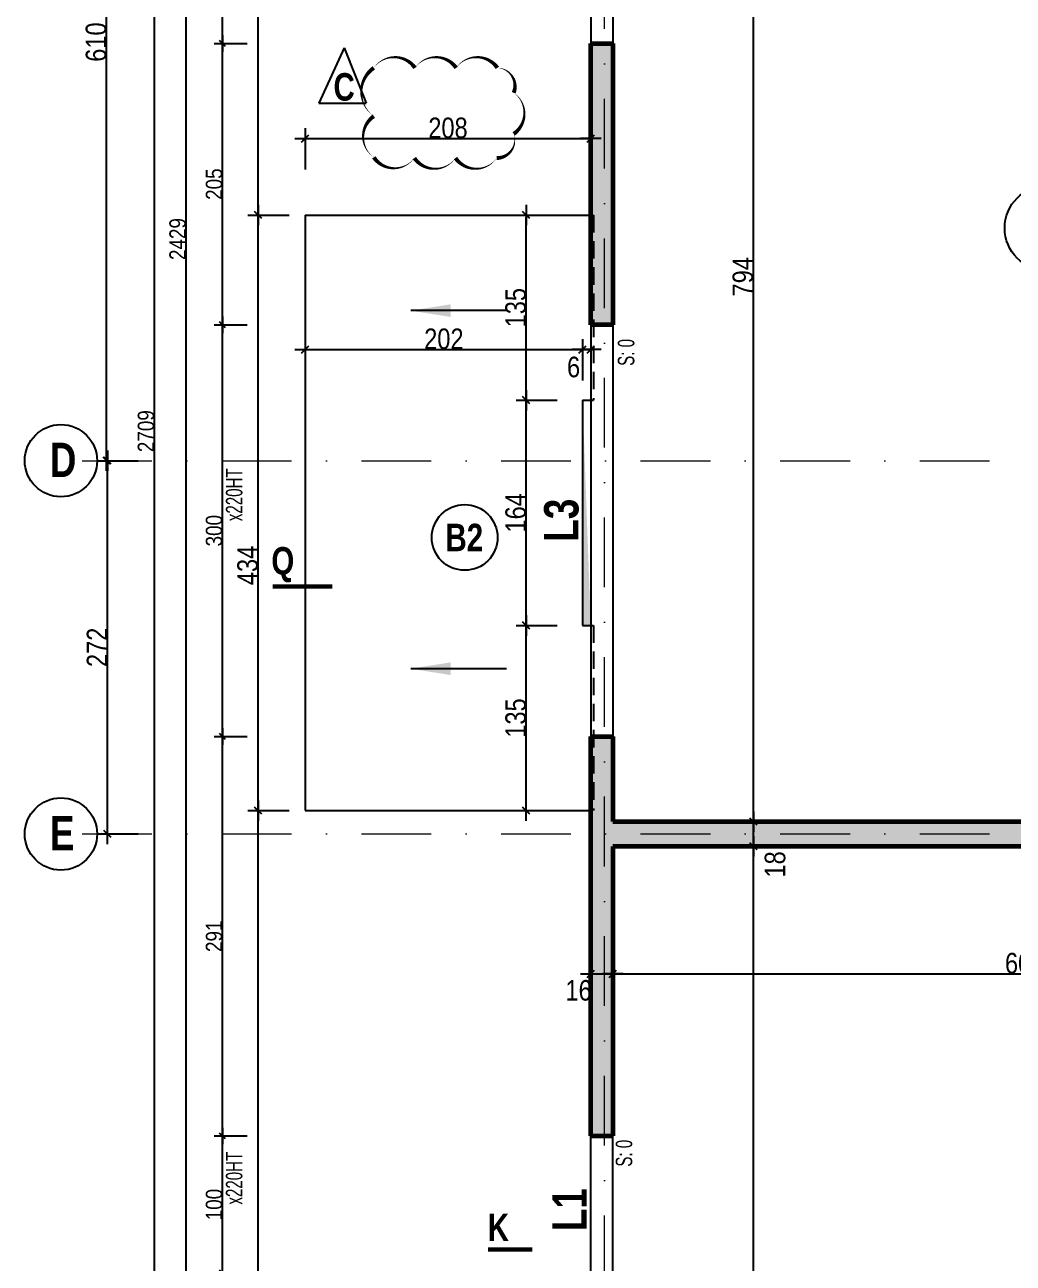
# Model space of a CAD drawing. Header units: millimetres. Extents: x 9051 to 35021, y -32652 to 0.
# Drawn here: x 28563 to 29283, y -31211 to -30309 of the extents above; entities that cross this region are included whole.
import ezdxf
from ezdxf.enums import TextEntityAlignment as Align

# ---------------------------------------------------------------- set-up
doc = ezdxf.new("R2010")
doc.units = ezdxf.units.MM
doc.linetypes.add('CACHEX2', pattern=[19.05, 12.7, -6.35])
doc.linetypes.add('TIRETPTX2', pattern=[50.8, 25.4, -12.7, 0, -12.7])
for name, color, linetype in [('01_cote_gen', 4, 'Continuous'), ('01_linteaux', 2, 'Continuous'), ('01_murs_sup', 2, 'CACHEX2'), ('01_poch_murs', 253, 'Continuous'), ('01_texte', 230, 'Continuous'), ('AA_COTES', 2, 'Continuous')]:
    doc.layers.add(name, color=color, linetype=linetype)
doc.layers.add('01_murs_coup', color=5, linetype='Continuous', lineweight=60)
doc.layers.add('01_tram_axes', color=2, linetype='TIRETPTX2', lineweight=9)
doc.styles.add('ARIAL NA', font='ARIALN.TTF')
doc.styles.add('impact', font='impact.ttf')
doc.styles.add('STYLE2', font='ARIALN.TTF')
doc.dimstyles.new('JB50', dxfattribs={"dimscale": 0.1, "dimtxt": 150, "dimasz": 15, "dimexe": 0.1, "dimexo": 0.1, "dimgap": 0.09, "dimtad": 1, "dimdec": 1, "dimdsep": 46, "dimtxsty": 'STYLE2', "dimblk1": 'BOND_G', "dimblk2": 'BOND_D', "dimsah": 1, "dimcen": 1.5, "dimdle": 0.01, "dimse1": 1, "dimse2": 1, "dimclrd": 4, "dimclre": 2, "dimclrt": 6, "dimazin": 2, "dimtfac": 2.333333, "dimtdec": 1, "dimtix": 1, "dimtmove": 2, "dimatfit": 3, "dimldrblk": 'BOND_G', "dimfxl": 1, "dimtolj": 1, "dimtzin": 0, "dimarcsym": 0})
doc.dimstyles.new('JB50res', dxfattribs={"dimscale": 0.1, "dimtxt": 120, "dimasz": 12, "dimexe": 0.1, "dimexo": 0.1, "dimgap": 0.09, "dimtad": 1, "dimdec": 1, "dimdsep": 46, "dimtxsty": 'STYLE2', "dimblk1": 'BOND_G', "dimblk2": 'BOND_D', "dimsah": 1, "dimcen": 1.5, "dimdle": 0.01, "dimse1": 1, "dimse2": 1, "dimclrd": 4, "dimclre": 2, "dimclrt": 6, "dimazin": 2, "dimtfac": 2.333333, "dimtdec": 1, "dimtix": 1, "dimtmove": 2, "dimatfit": 3, "dimldrblk": 'BOND_G', "dimfxl": 1, "dimtolj": 1, "dimtzin": 0, "dimarcsym": 0})

# ---------------------------------------------------------------- blocks, each defined once
blk = doc.blocks.new('BOND_G')
at = {"layer": 'AA_COTES', "color": 0}
for p, q in [((0, -5), (0, 15)), ((5, 0), (-5, 0)), ((1.77, 1.77), (-1.77, -1.77))]:
    blk.add_line(p, q, dxfattribs=at)
blk = doc.blocks.new('BOND_D')
at = {"layer": 'AA_COTES', "color": 0}
for p, q in [((5, 0), (-5, 0)), ((-1.77, -1.77), (1.77, 1.77)), ((0, 5), (0, -15))]:
    blk.add_line(p, q, dxfattribs=at)
blk = doc.blocks.new('*D4283')
at = {"layer": '01_cote_gen', "color": 4, "lineweight": -2, "ltscale": 2, "transparency": 16777216}
blk.add_line((28976.34, -31000.13), (28989.35, -31000.13), dxfattribs=at)
at = {"layer": 'Defpoints', "color": 0, "ltscale": 2, "transparency": 16777216}
for p in [(28990.85, -31000.13), (28974.84, -31030.25), (28990.85, -31030.25)]:
    blk.add_point(p, dxfattribs=at)
at = {"layer": '01_cote_gen', "color": 4, "lineweight": -2, "ltscale": 2, "transparency": 16777216, "xscale": 1.5, "yscale": 1.5, "zscale": 1.5, "rotation": 180}
blk.add_blockref('BOND_G', (28974.84, -31000.13), dxfattribs=at)
at = {"layer": '01_cote_gen', "color": 4, "lineweight": -2, "ltscale": 2, "transparency": 16777216, "xscale": 1.5, "yscale": 1.5, "zscale": 1.5}
blk.add_blockref('BOND_D', (28990.85, -31000.13), dxfattribs=at)
at = {"layer": '01_cote_gen', "color": 6, "lineweight": 0, "ltscale": 2, "transparency": 16777216, "insert": (28965.94, -31012.24), "char_height": 15, "attachment_point": 5, "style": 'STYLE2'}
blk.add_mtext('\\A1;16', dxfattribs=at)
blk = doc.blocks.new('*D4284')
at = {"layer": '01_cote_gen', "color": 4, "lineweight": -2, "ltscale": 2, "transparency": 16777216}
blk.add_line((28992.35, -31000.13), (29589.35, -31000.13), dxfattribs=at)
at = {"layer": 'Defpoints', "color": 0, "ltscale": 2, "transparency": 16777216}
for p in [(29590.85, -31000.13), (29590.85, -31009.73), (28990.85, -31030.25)]:
    blk.add_point(p, dxfattribs=at)
at = {"layer": '01_cote_gen', "color": 4, "lineweight": -2, "ltscale": 2, "transparency": 16777216, "xscale": 1.5, "yscale": 1.5, "zscale": 1.5, "rotation": 180}
blk.add_blockref('BOND_G', (28990.85, -31000.13), dxfattribs=at)
at = {"layer": '01_cote_gen', "color": 4, "lineweight": -2, "ltscale": 2, "transparency": 16777216, "xscale": 1.5, "yscale": 1.5, "zscale": 1.5}
blk.add_blockref('BOND_D', (29590.85, -31000.13), dxfattribs=at)
at = {"layer": '01_cote_gen', "color": 6, "lineweight": 0, "ltscale": 2, "transparency": 16777216, "insert": (29290.85, -30992.46), "char_height": 15, "attachment_point": 5, "style": 'STYLE2'}
blk.add_mtext('\\A1;600', dxfattribs=at)
blk = doc.blocks.new('*D3902')
at = {"layer": '01_cote_gen', "color": 4, "lineweight": -2, "ltscale": 0.1, "transparency": 16777216}
blk.add_line((28657.05, -31958.03), (28657.05, -29251.43), dxfattribs=at)
at = {"layer": 'Defpoints', "color": 0, "ltscale": 0.1, "transparency": 16777216}
for p in [(28657.05, -29250.23), (28698.09, -29250.23), (28785.64, -31959.23)]:
    blk.add_point(p, dxfattribs=at)
at = {"layer": '01_cote_gen', "color": 4, "lineweight": -2, "ltscale": 0.1, "transparency": 16777216, "xscale": 1.2, "yscale": 1.2, "zscale": 1.2}
for name, p, rotation in [('BOND_D', (28657.05, -29250.23), 90), ('BOND_G', (28657.05, -31959.23), 270)]:
    blk.add_blockref(name, p, dxfattribs=dict(at, rotation=rotation))
at = {"layer": '01_cote_gen', "color": 6, "ltscale": 0.1, "transparency": 16777216, "insert": (28650.92, -30604.73), "char_height": 12, "attachment_point": 5, "rotation": 90, "style": 'STYLE2'}
blk.add_mtext('\\A1;2709', dxfattribs=at)
blk = doc.blocks.new('*D3904')
at = {"layer": '01_cote_gen', "color": 4, "lineweight": -2, "ltscale": 0.1, "transparency": 16777216}
blk.add_line((28680.09, -31678.03), (28680.09, -29251.43), dxfattribs=at)
at = {"layer": 'Defpoints', "color": 0, "ltscale": 0.1, "transparency": 16777216}
for p in [(28680.09, -29250.23), (28698.09, -29250.23), (28698.09, -31679.23)]:
    blk.add_point(p, dxfattribs=at)
at = {"layer": '01_cote_gen', "color": 4, "lineweight": -2, "ltscale": 0.1, "transparency": 16777216, "xscale": 1.2, "yscale": 1.2, "zscale": 1.2}
for name, p, rotation in [('BOND_D', (28680.09, -29250.23), 90), ('BOND_G', (28680.09, -31679.23), 270)]:
    blk.add_blockref(name, p, dxfattribs=dict(at, rotation=rotation))
at = {"layer": '01_cote_gen', "color": 6, "ltscale": 0.1, "transparency": 16777216, "insert": (28673.96, -30464.73), "char_height": 12, "attachment_point": 5, "rotation": 90, "style": 'STYLE2'}
blk.add_mtext('\\A1;2429', dxfattribs=at)
blk = doc.blocks.new('*D3908')
at = {"layer": '01_cote_gen', "color": 4, "lineweight": -2, "ltscale": 0.1, "transparency": 16777216}
blk.add_line((28706.64, -31217.03), (28706.64, -31119.43), dxfattribs=at)
at = {"layer": 'Defpoints', "color": 0, "ltscale": 0.1, "transparency": 16777216}
for p in [(28706.64, -31118.23), (28785.64, -31118.23), (28785.64, -31218.23)]:
    blk.add_point(p, dxfattribs=at)
at = {"layer": '01_cote_gen', "color": 4, "lineweight": -2, "ltscale": 0.1, "transparency": 16777216, "xscale": 1.2, "yscale": 1.2, "zscale": 1.2}
for name, p, rotation in [('BOND_D', (28706.64, -31118.23), 90), ('BOND_G', (28706.64, -31218.23), 270)]:
    blk.add_blockref(name, p, dxfattribs=dict(at, rotation=rotation))
at = {"layer": '01_cote_gen', "color": 6, "ltscale": 0.1, "transparency": 16777216, "insert": (28700.51, -31168.23), "char_height": 12, "attachment_point": 5, "rotation": 90, "style": 'STYLE2'}
blk.add_mtext('\\A1;100', dxfattribs=at)
blk = doc.blocks.new('*D3909')
at = {"layer": '01_cote_gen', "color": 4, "lineweight": -2, "ltscale": 0.1, "transparency": 16777216}
blk.add_line((28706.64, -31117.03), (28706.64, -30828.43), dxfattribs=at)
at = {"layer": 'Defpoints', "color": 0, "ltscale": 0.1, "transparency": 16777216}
for p in [(28706.64, -30827.23), (28777.64, -30827.23), (28785.64, -31118.23)]:
    blk.add_point(p, dxfattribs=at)
at = {"layer": '01_cote_gen', "color": 4, "lineweight": -2, "ltscale": 0.1, "transparency": 16777216, "xscale": 1.2, "yscale": 1.2, "zscale": 1.2}
for name, p, rotation in [('BOND_D', (28706.64, -30827.23), 90), ('BOND_G', (28706.64, -31118.23), 270)]:
    blk.add_blockref(name, p, dxfattribs=dict(at, rotation=rotation))
at = {"layer": '01_cote_gen', "color": 6, "ltscale": 0.1, "transparency": 16777216, "insert": (28700.51, -30972.73), "char_height": 12, "attachment_point": 5, "rotation": 90, "style": 'STYLE2'}
blk.add_mtext('\\A1;291', dxfattribs=at)
blk = doc.blocks.new('*D3910')
at = {"layer": '01_cote_gen', "color": 4, "lineweight": -2, "ltscale": 0.1, "transparency": 16777216}
blk.add_line((28706.64, -30826.03), (28706.64, -30528.43), dxfattribs=at)
at = {"layer": 'Defpoints', "color": 0, "ltscale": 0.1, "transparency": 16777216}
for p in [(28706.64, -30527.23), (28777.64, -30527.23), (28777.64, -30827.23)]:
    blk.add_point(p, dxfattribs=at)
at = {"layer": '01_cote_gen', "color": 4, "lineweight": -2, "ltscale": 0.1, "transparency": 16777216, "xscale": 1.2, "yscale": 1.2, "zscale": 1.2}
for name, p, rotation in [('BOND_D', (28706.64, -30527.23), 90), ('BOND_G', (28706.64, -30827.23), 270)]:
    blk.add_blockref(name, p, dxfattribs=dict(at, rotation=rotation))
at = {"layer": '01_cote_gen', "color": 6, "ltscale": 0.1, "transparency": 16777216, "insert": (28700.51, -30677.23), "char_height": 12, "attachment_point": 5, "rotation": 90, "style": 'STYLE2'}
blk.add_mtext('\\A1;300', dxfattribs=at)
blk = doc.blocks.new('*D3911')
at = {"layer": '01_cote_gen', "color": 4, "lineweight": -2, "ltscale": 0.1, "transparency": 16777216}
blk.add_line((28706.64, -30526.03), (28706.64, -30323.43), dxfattribs=at)
at = {"layer": 'Defpoints', "color": 0, "ltscale": 0.1, "transparency": 16777216}
for p in [(28706.64, -30322.23), (28785.64, -30322.23), (28777.64, -30527.23)]:
    blk.add_point(p, dxfattribs=at)
at = {"layer": '01_cote_gen', "color": 4, "lineweight": -2, "ltscale": 0.1, "transparency": 16777216, "xscale": 1.2, "yscale": 1.2, "zscale": 1.2}
for name, p, rotation in [('BOND_D', (28706.64, -30322.23), 90), ('BOND_G', (28706.64, -30527.23), 270)]:
    blk.add_blockref(name, p, dxfattribs=dict(at, rotation=rotation))
at = {"layer": '01_cote_gen', "color": 6, "ltscale": 0.1, "transparency": 16777216, "insert": (28700.51, -30424.73), "char_height": 12, "attachment_point": 5, "rotation": 90, "style": 'STYLE2'}
blk.add_mtext('\\A1;205', dxfattribs=at)
blk = doc.blocks.new('*D3912')
at = {"layer": '01_cote_gen', "color": 4, "lineweight": -2, "ltscale": 0.1, "transparency": 16777216}
blk.add_line((28706.64, -30321.03), (28706.64, -30223.43), dxfattribs=at)
at = {"layer": 'Defpoints', "color": 0, "ltscale": 0.1, "transparency": 16777216}
for p in [(28706.64, -30222.23), (28785.64, -30222.23), (28785.64, -30322.23)]:
    blk.add_point(p, dxfattribs=at)
at = {"layer": '01_cote_gen', "color": 4, "lineweight": -2, "ltscale": 0.1, "transparency": 16777216, "xscale": 1.2, "yscale": 1.2, "zscale": 1.2}
for name, p, rotation in [('BOND_D', (28706.64, -30222.23), 90), ('BOND_G', (28706.64, -30322.23), 270)]:
    blk.add_blockref(name, p, dxfattribs=dict(at, rotation=rotation))
at = {"layer": '01_cote_gen', "color": 6, "ltscale": 0.1, "transparency": 16777216, "insert": (28700.51, -30272.23), "char_height": 12, "attachment_point": 5, "rotation": 90, "style": 'STYLE2'}
blk.add_mtext('\\A1;100', dxfattribs=at)
blk = doc.blocks.new('*D3985')
at = {"layer": '01_cote_gen', "color": 4, "lineweight": -2, "ltscale": 0.1, "transparency": 16777216}
blk.add_line((28732.61, -31677.73), (28732.61, -30882.73), dxfattribs=at)
at = {"layer": 'Defpoints', "color": 0, "ltscale": 0.1, "transparency": 16777216}
for p in [(28732.61, -30881.23), (28950.77, -30881.23), (29083.46, -31679.23)]:
    blk.add_point(p, dxfattribs=at)
at = {"layer": '01_cote_gen', "color": 4, "lineweight": -2, "ltscale": 0.1, "transparency": 16777216, "xscale": 1.5, "yscale": 1.5, "zscale": 1.5}
for name, p, rotation in [('BOND_D', (28732.61, -30881.23), 90), ('BOND_G', (28732.61, -31679.23), 270)]:
    blk.add_blockref(name, p, dxfattribs=dict(at, rotation=rotation))
at = {"layer": '01_cote_gen', "color": 6, "ltscale": 0.1, "transparency": 16777216, "insert": (28724.94, -31280.23), "char_height": 15, "attachment_point": 5, "rotation": 90, "style": 'STYLE2'}
blk.add_mtext('\\A1;798', dxfattribs=at)
blk = doc.blocks.new('*D3986')
at = {"layer": '01_cote_gen', "color": 4, "lineweight": -2, "ltscale": 0.1, "transparency": 16777216}
blk.add_line((28732.61, -30445.73), (28732.61, -29251.73), dxfattribs=at)
at = {"layer": 'Defpoints', "color": 0, "ltscale": 0.1, "transparency": 16777216}
for p in [(28732.61, -29250.23), (28786.29, -29250.23), (28883.46, -30447.23)]:
    blk.add_point(p, dxfattribs=at)
at = {"layer": '01_cote_gen', "color": 4, "lineweight": -2, "ltscale": 0.1, "transparency": 16777216, "xscale": 1.5, "yscale": 1.5, "zscale": 1.5}
for name, p, rotation in [('BOND_D', (28732.61, -29250.23), 90), ('BOND_G', (28732.61, -30447.23), 270)]:
    blk.add_blockref(name, p, dxfattribs=dict(at, rotation=rotation))
at = {"layer": '01_cote_gen', "color": 6, "ltscale": 0.1, "transparency": 16777216, "insert": (28724.94, -29848.73), "char_height": 15, "attachment_point": 5, "rotation": 90, "style": 'STYLE2'}
blk.add_mtext('\\A1;1197', dxfattribs=at)
blk = doc.blocks.new('*D4005')
at = {"layer": '01_cote_gen', "color": 4, "lineweight": -2, "ltscale": 0.1, "transparency": 16777216}
blk.add_line((28732.61, -30879.73), (28732.61, -30448.73), dxfattribs=at)
at = {"layer": 'Defpoints', "color": 0, "ltscale": 0.1, "transparency": 16777216}
for p in [(28732.61, -30447.23), (28755.11, -30447.23), (28755.11, -30881.23)]:
    blk.add_point(p, dxfattribs=at)
at = {"layer": '01_cote_gen', "color": 4, "lineweight": -2, "ltscale": 0.1, "transparency": 16777216, "xscale": 1.5, "yscale": 1.5, "zscale": 1.5}
for name, p, rotation in [('BOND_D', (28732.61, -30447.23), 90), ('BOND_G', (28732.61, -30881.23), 270)]:
    blk.add_blockref(name, p, dxfattribs=dict(at, rotation=rotation))
at = {"layer": '01_cote_gen', "color": 6, "ltscale": 0.1, "transparency": 16777216, "insert": (28724.94, -30702.57), "char_height": 15, "attachment_point": 5, "rotation": 90, "style": 'STYLE2'}
blk.add_mtext('\\A1;434', dxfattribs=at)
blk = doc.blocks.new('*D4053')
at = {"layer": '01_cote_gen', "color": 4, "lineweight": -2, "ltscale": 0.1, "transparency": 16777216}
blk.add_line((29093.35, -31661.73), (29093.35, -30908.73), dxfattribs=at)
at = {"layer": 'Defpoints', "color": 0, "ltscale": 0.1, "transparency": 16777216}
for p in [(29093.35, -30907.23), (29159.24, -30907.23), (29100.85, -31663.23)]:
    blk.add_point(p, dxfattribs=at)
at = {"layer": '01_cote_gen', "color": 4, "lineweight": -2, "ltscale": 0.1, "transparency": 16777216, "xscale": 1.5, "yscale": 1.5, "zscale": 1.5}
for name, p, rotation in [('BOND_D', (29093.35, -30907.23), 90), ('BOND_G', (29093.35, -31663.23), 270)]:
    blk.add_blockref(name, p, dxfattribs=dict(at, rotation=rotation))
at = {"layer": '01_cote_gen', "color": 6, "ltscale": 0.1, "transparency": 16777216, "insert": (29085.68, -31285.23), "char_height": 15, "attachment_point": 5, "rotation": 90, "style": 'STYLE2'}
blk.add_mtext('\\A1;756', dxfattribs=at)
blk = doc.blocks.new('*D4054')
at = {"layer": '01_cote_gen', "color": 4, "lineweight": -2, "ltscale": 0.1, "transparency": 16777216}
blk.add_line((29093.35, -30905.73), (29093.35, -30890.73), dxfattribs=at)
at = {"layer": 'Defpoints', "color": 0, "ltscale": 0.1, "transparency": 16777216}
for p in [(29093.35, -30889.23), (29157.39, -30889.23), (29157.39, -30907.23)]:
    blk.add_point(p, dxfattribs=at)
at = {"layer": '01_cote_gen', "color": 4, "lineweight": -2, "ltscale": 0.1, "transparency": 16777216, "xscale": 1.5, "yscale": 1.5, "zscale": 1.5}
for name, p, rotation in [('BOND_D', (29093.35, -30889.23), 90), ('BOND_G', (29093.35, -30907.23), 270)]:
    blk.add_blockref(name, p, dxfattribs=dict(at, rotation=rotation))
at = {"layer": '01_cote_gen', "color": 6, "ltscale": 0.1, "transparency": 16777216, "insert": (29109.11, -30920.38), "char_height": 15, "attachment_point": 5, "rotation": 90, "style": 'STYLE2'}
blk.add_mtext('\\A1;18', dxfattribs=at)
blk = doc.blocks.new('*D4055')
at = {"layer": '01_cote_gen', "color": 4, "lineweight": -2, "ltscale": 0.1, "transparency": 16777216}
blk.add_line((29093.35, -30887.73), (29093.35, -30096.73), dxfattribs=at)
at = {"layer": 'Defpoints', "color": 0, "ltscale": 0.1, "transparency": 16777216}
for p in [(29093.35, -30095.23), (29143.29, -30095.23), (29143.29, -30889.23)]:
    blk.add_point(p, dxfattribs=at)
at = {"layer": '01_cote_gen', "color": 4, "lineweight": -2, "ltscale": 0.1, "transparency": 16777216, "xscale": 1.5, "yscale": 1.5, "zscale": 1.5}
for name, p, rotation in [('BOND_D', (29093.35, -30095.23), 90), ('BOND_G', (29093.35, -30889.23), 270)]:
    blk.add_blockref(name, p, dxfattribs=dict(at, rotation=rotation))
at = {"layer": '01_cote_gen', "color": 6, "ltscale": 0.1, "transparency": 16777216, "insert": (29085.68, -30492.23), "char_height": 15, "attachment_point": 5, "rotation": 90, "style": 'STYLE2'}
blk.add_mtext('\\A1;794', dxfattribs=at)
blk = doc.blocks.new('*D4356')
at = {"layer": '01_cote_gen', "color": 4, "lineweight": -2, "ltscale": 0.1, "transparency": 16777216}
blk.add_line((28768.34, -30391.51), (28973.34, -30391.51), dxfattribs=at)
at = {"layer": 'Defpoints', "color": 0, "ltscale": 0.1, "transparency": 16777216}
for p in [(28974.84, -30391.51), (28974.84, -30422.04), (28766.84, -30447.23)]:
    blk.add_point(p, dxfattribs=at)
at = {"layer": '01_cote_gen', "color": 4, "lineweight": -2, "ltscale": 0.1, "transparency": 16777216, "xscale": 1.5, "yscale": 1.5, "zscale": 1.5, "rotation": 180}
blk.add_blockref('BOND_G', (28766.84, -30391.51), dxfattribs=at)
at = {"layer": '01_cote_gen', "color": 4, "lineweight": -2, "ltscale": 0.1, "transparency": 16777216, "xscale": 1.5, "yscale": 1.5, "zscale": 1.5}
blk.add_blockref('BOND_D', (28974.84, -30391.51), dxfattribs=at)
at = {"layer": '01_cote_gen', "color": 6, "ltscale": 0.1, "transparency": 16777216, "insert": (28870.84, -30383.84), "char_height": 15, "attachment_point": 5, "style": 'STYLE2'}
blk.add_mtext('\\A1;208', dxfattribs=at)
blk = doc.blocks.new('*D4112')
at = {"layer": '01_cote_gen', "color": 4, "lineweight": -2, "ltscale": 0.1, "transparency": 16777216}
blk.add_line((28970.34, -30545.2), (28973.34, -30545.2), dxfattribs=at)
at = {"layer": 'Defpoints', "color": 0, "ltscale": 0.1, "transparency": 16777216}
for p in [(28974.84, -30545.2), (28974.84, -30548.34), (28968.84, -30564.86)]:
    blk.add_point(p, dxfattribs=at)
at = {"layer": '01_cote_gen', "color": 4, "lineweight": -2, "ltscale": 0.1, "transparency": 16777216, "xscale": 1.5, "yscale": 1.5, "zscale": 1.5, "rotation": 180}
blk.add_blockref('BOND_G', (28968.84, -30545.2), dxfattribs=at)
at = {"layer": '01_cote_gen', "color": 4, "lineweight": -2, "ltscale": 0.1, "transparency": 16777216, "xscale": 1.5, "yscale": 1.5, "zscale": 1.5}
blk.add_blockref('BOND_D', (28974.84, -30545.2), dxfattribs=at)
at = {"layer": '01_cote_gen', "color": 6, "ltscale": 0.1, "transparency": 16777216, "insert": (28962.31, -30558.06), "char_height": 15, "attachment_point": 5, "style": 'STYLE2'}
blk.add_mtext('\\A1;6', dxfattribs=at)
blk = doc.blocks.new('*D4113')
at = {"layer": '01_cote_gen', "color": 4, "lineweight": -2, "ltscale": 0.1, "transparency": 16777216}
blk.add_line((28768.34, -30545.2), (28967.34, -30545.2), dxfattribs=at)
at = {"layer": 'Defpoints', "color": 0, "ltscale": 0.1, "transparency": 16777216}
for p in [(28766.84, -30550.72), (28968.84, -30545.2), (28968.84, -30552.7)]:
    blk.add_point(p, dxfattribs=at)
at = {"layer": '01_cote_gen', "color": 4, "lineweight": -2, "ltscale": 0.1, "transparency": 16777216, "xscale": 1.5, "yscale": 1.5, "zscale": 1.5, "rotation": 180}
blk.add_blockref('BOND_G', (28766.84, -30545.2), dxfattribs=at)
at = {"layer": '01_cote_gen', "color": 4, "lineweight": -2, "ltscale": 0.1, "transparency": 16777216, "xscale": 1.5, "yscale": 1.5, "zscale": 1.5}
blk.add_blockref('BOND_D', (28968.84, -30545.2), dxfattribs=at)
at = {"layer": '01_cote_gen', "color": 6, "ltscale": 0.1, "transparency": 16777216, "insert": (28867.84, -30537.53), "char_height": 15, "attachment_point": 5, "style": 'STYLE2'}
blk.add_mtext('\\A1;202', dxfattribs=at)
blk = doc.blocks.new('*D4114')
at = {"layer": '01_cote_gen', "color": 4, "lineweight": -2, "ltscale": 0.1, "transparency": 16777216}
blk.add_line((28927.87, -30879.73), (28927.87, -30747.73), dxfattribs=at)
at = {"layer": 'Defpoints', "color": 0, "ltscale": 0.1, "transparency": 16777216}
for p in [(28927.87, -30746.23), (28957.73, -30746.23), (28937.33, -30881.23)]:
    blk.add_point(p, dxfattribs=at)
at = {"layer": '01_cote_gen', "color": 4, "lineweight": -2, "ltscale": 0.1, "transparency": 16777216, "xscale": 1.5, "yscale": 1.5, "zscale": 1.5}
for name, p, rotation in [('BOND_D', (28927.87, -30746.23), 90), ('BOND_G', (28927.87, -30881.23), 270)]:
    blk.add_blockref(name, p, dxfattribs=dict(at, rotation=rotation))
at = {"layer": '01_cote_gen', "color": 6, "ltscale": 0.1, "transparency": 16777216, "insert": (28920.21, -30813.73), "char_height": 15, "attachment_point": 5, "rotation": 90, "style": 'STYLE2'}
blk.add_mtext('\\A1;135', dxfattribs=at)
blk = doc.blocks.new('*D4115')
at = {"layer": '01_cote_gen', "color": 4, "lineweight": -2, "ltscale": 0.1, "transparency": 16777216}
blk.add_line((28927.87, -30744.73), (28927.87, -30583.73), dxfattribs=at)
at = {"layer": 'Defpoints', "color": 0, "ltscale": 0.1, "transparency": 16777216}
for p in [(28927.87, -30582.23), (28957.73, -30582.23), (28935.37, -30746.23)]:
    blk.add_point(p, dxfattribs=at)
at = {"layer": '01_cote_gen', "color": 4, "lineweight": -2, "ltscale": 0.1, "transparency": 16777216, "xscale": 1.5, "yscale": 1.5, "zscale": 1.5}
for name, p, rotation in [('BOND_D', (28927.87, -30582.23), 90), ('BOND_G', (28927.87, -30746.23), 270)]:
    blk.add_blockref(name, p, dxfattribs=dict(at, rotation=rotation))
at = {"layer": '01_cote_gen', "color": 6, "ltscale": 0.1, "transparency": 16777216, "insert": (28920.21, -30664.23), "char_height": 15, "attachment_point": 5, "rotation": 90, "style": 'STYLE2'}
blk.add_mtext('\\A1;164', dxfattribs=at)
blk = doc.blocks.new('*D4116')
at = {"layer": '01_cote_gen', "color": 4, "lineweight": -2, "ltscale": 0.1, "transparency": 16777216}
blk.add_line((28927.87, -30580.73), (28927.87, -30448.73), dxfattribs=at)
at = {"layer": 'Defpoints', "color": 0, "ltscale": 0.1, "transparency": 16777216}
for p in [(28927.87, -30447.23), (28950.37, -30447.23), (28950.37, -30582.23)]:
    blk.add_point(p, dxfattribs=at)
at = {"layer": '01_cote_gen', "color": 4, "lineweight": -2, "ltscale": 0.1, "transparency": 16777216, "xscale": 1.5, "yscale": 1.5, "zscale": 1.5}
for name, p, rotation in [('BOND_D', (28927.87, -30447.23), 90), ('BOND_G', (28927.87, -30582.23), 270)]:
    blk.add_blockref(name, p, dxfattribs=dict(at, rotation=rotation))
at = {"layer": '01_cote_gen', "color": 6, "ltscale": 0.1, "transparency": 16777216, "insert": (28920.21, -30514.73), "char_height": 15, "attachment_point": 5, "rotation": 90, "style": 'STYLE2'}
blk.add_mtext('\\A1;135', dxfattribs=at)
blk = doc.blocks.new('*D4369')
at = {"layer": '01_cote_gen', "color": 4, "lineweight": -2, "ltscale": 0.1, "transparency": 16777216}
blk.add_line((28622.75, -30896.73), (28622.75, -30627.73), dxfattribs=at)
at = {"layer": 'Defpoints', "color": 0, "ltscale": 0.1, "transparency": 16777216}
for p in [(28604.36, -30626.23), (28622.75, -30626.23), (28604.36, -30898.23)]:
    blk.add_point(p, dxfattribs=at)
at = {"layer": '01_cote_gen', "color": 4, "lineweight": -2, "ltscale": 0.1, "transparency": 16777216, "xscale": 1.5, "yscale": 1.5, "zscale": 1.5}
for name, p, rotation in [('BOND_D', (28622.75, -30626.23), 90), ('BOND_G', (28622.75, -30898.23), 270)]:
    blk.add_blockref(name, p, dxfattribs=dict(at, rotation=rotation))
at = {"layer": '01_cote_gen', "color": 6, "ltscale": 0.1, "transparency": 16777216, "insert": (28615.21, -30762.23), "char_height": 15, "attachment_point": 5, "rotation": 90, "style": 'STYLE2'}
blk.add_mtext('\\A1;272', dxfattribs=at)
blk = doc.blocks.new('*D4370')
at = {"layer": '01_cote_gen', "color": 4, "lineweight": -2, "ltscale": 0.1, "transparency": 16777216}
blk.add_line((28622.21, -30624.73), (28622.21, -30017.73), dxfattribs=at)
at = {"layer": 'Defpoints', "color": 0, "ltscale": 0.1, "transparency": 16777216}
for p in [(28622.21, -30016.23), (28622.21, -30016.23), (28604.36, -30626.23)]:
    blk.add_point(p, dxfattribs=at)
at = {"layer": '01_cote_gen', "color": 4, "lineweight": -2, "ltscale": 0.1, "transparency": 16777216, "xscale": 1.5, "yscale": 1.5, "zscale": 1.5}
for name, p, rotation in [('BOND_D', (28622.21, -30016.23), 90), ('BOND_G', (28622.21, -30626.23), 270)]:
    blk.add_blockref(name, p, dxfattribs=dict(at, rotation=rotation))
at = {"layer": '01_cote_gen', "color": 6, "ltscale": 0.1, "transparency": 16777216, "insert": (28614.54, -30321.23), "char_height": 15, "attachment_point": 5, "rotation": 90, "style": 'STYLE2'}
blk.add_mtext('\\A1;610', dxfattribs=at)

msp = doc.modelspace()

# ---------------------------------------------------------------- hatches: boundary and pattern name
at = {"layer": '01_murs_sup', "ltscale": 0.1}
h = msp.add_hatch(dxfattribs=at)
h.set_pattern_fill('DASH', color=256, scale=2.5, angle=135)
h.set_pattern_definition([(135, (1661.767, 4701.774), (-11.2253202, 9e-16), [7.9375, -7.9375])])
h.paths.add_polyline_path([(28990.84, -30095.23), (29590.84, -30095.23), (29590.84, -30501.22), (29608.84, -30501.22), (29608.84, -30013.24), (29590.84, -30013.24), (29590.84, -30077.23), (28990.84, -30077.23), (28990.84, -29822.23), (28974.84, -29822.23), (28974.84, -30222.23), (28990.84, -30222.23)])
h.paths.add_polyline_path([(28990.84, -30322.23), (28974.84, -30322.23), (28974.84, -30527.23), (28990.84, -30527.23)])
h.paths.add_polyline_path([(28990.87, -30907.23), (29590.87, -30907.23), (29590.84, -31112.23), (29631.84, -31112.23), (29631.84, -31094.23), (29608.84, -31094.23), (29608.84, -30603.22), (29590.84, -30603.22), (29590.87, -30889.23), (28990.87, -30889.23), (28990.84, -30827.23), (28974.84, -30827.23), (28974.84, -31118.23), (28990.84, -31118.23)])
h.paths.add_polyline_path([(28990.84, -31218.23), (28974.84, -31218.23), (28974.84, -31423.23), (28990.84, -31423.23)])
h.paths.add_polyline_path([(29015.84, -31663.23), (28990.84, -31663.23), (28990.84, -31523.23), (28974.84, -31523.23), (28974.84, -31679.23), (29015.84, -31679.23)])
h.paths.add_polyline_path([(29353.84, -31663.23), (29315.84, -31663.23), (29315.84, -31679.23), (29337.84, -31679.23), (29337.84, -31943.23), (29276.84, -31943.23), (29276.84, -31959.23), (30056.84, -31959.23), (30056.84, -31943.23), (29994.84, -31943.23), (29994.84, -31679.23), (30012.84, -31679.23), (30012.84, -31663.23), (29756.84, -31663.23), (29756.84, -30894.21), (29738.84, -30894.21), (29738.84, -31094.23), (29733.84, -31094.23), (29733.84, -31112.23), (29738.84, -31112.23), (29738.84, -31503.22), (29507.84, -31503.22), (29507.84, -31521.22), (29738.84, -31521.22), (29738.84, -31679.23), (29978.84, -31679.23), (29978.84, -31943.23), (29353.84, -31943.23)])
at = {"layer": '01_poch_murs', "ltscale": 0.1}
h = msp.add_hatch(color=256, dxfattribs=at)
h.dxf.hatch_style = 1
h.paths.add_polyline_path([(29608.84, -29552.29), (29590.84, -29552.29), (29590.84, -29250.23), (29487.84, -29250.23), (29487.84, -29266.23), (29590.84, -29266.23), (29590.84, -29911.24), (29608.84, -29911.24), (29608.84, -29877.24), (29984.84, -29877.24), (29984.84, -29859.21), (29608.84, -29859.23), (29608.84, -29266.23), (29687.84, -29266.23), (29687.84, -29250.23), (29608.84, -29250.23)])
h.paths.add_polyline_path([(29387.84, -29250.23), (29287.84, -29250.23), (29287.84, -29266.23), (29387.84, -29266.23)])
h.paths.add_polyline_path([(29087.84, -29250.23), (28974.84, -29250.23), (28974.84, -29722.23), (28990.84, -29722.23), (28990.84, -29266.23), (29087.84, -29266.23)])
h.paths.add_polyline_path([(30358.84, -29552.29), (30342.84, -29552.29), (30342.84, -29250.23), (30187.84, -29250.23), (30187.84, -29266.23), (30342.84, -29266.23), (30342.84, -29859.23), (30086.84, -29859.23), (30086.84, -29877.23), (30358.84, -29877.21)])
h.paths.add_polyline_path([(30087.84, -29250.23), (29887.84, -29250.23), (29887.84, -29266.23), (30087.84, -29266.23)])
h.paths.add_polyline_path([(30017.84, -30022.21), (29919.84, -30022.21), (29919.84, -30040.21), (29982.84, -30040.21), (29982.84, -30203.21), (29757.84, -30203.21), (29757.84, -30040.21), (29817.84, -30040.21), (29817.84, -30022.21), (29737.84, -30022.21), (29737.84, -30443.21), (29963.8, -30443.21), (29963.8, -30608.21), (29738.84, -30608.21), (29738.84, -30792.21), (29756.84, -30792.21), (29756.84, -30628.21), (29983.8, -30628.21), (29983.8, -30400.22), (30342.84, -30400.21), (30342.84, -30673.23), (30358.84, -30673.23), (30358.84, -30022.21), (30119.84, -30022.21), (30119.84, -30040.21), (30342.84, -30040.21), (30342.84, -30380.21), (30002.84, -30380.21), (30002.84, -30040.21), (30017.84, -30040.21)])
h.paths.add_polyline_path([(29982.84, -30223.21), (29982.84, -30313.21), (29757.84, -30313.21), (29757.84, -30223.21)], flags=16)
h.paths.add_polyline_path([(29982.84, -30333.21), (29982.84, -30380.21), (29963.8, -30380.21), (29963.8, -30423.21), (29757.84, -30423.21), (29757.84, -30333.21)], flags=16)
h.paths.add_polyline_path([(29608.84, -30013.24), (29590.84, -30013.24), (29590.84, -30077.23), (28990.84, -30077.23), (28990.84, -29822.23), (28974.84, -29822.23), (28974.84, -30222.23), (28990.84, -30222.23), (28990.84, -30095.23), (29590.84, -30095.23), (29590.84, -30501.22), (29608.84, -30501.22)])
h.paths.add_polyline_path([(29608.84, -30603.22), (29590.84, -30603.22), (29590.87, -30889.23), (28990.87, -30889.23), (28990.84, -30827.23), (28974.84, -30827.23), (28974.84, -31118.23), (28990.84, -31118.23), (28990.87, -30907.23), (29590.87, -30907.23), (29590.84, -31112.23), (29631.84, -31112.23), (29631.84, -31094.23), (29608.84, -31094.23)])
h.paths.add_polyline_path([(29756.84, -30894.21), (29738.84, -30894.21), (29738.84, -31094.23), (29733.84, -31094.23), (29733.84, -31112.23), (29738.84, -31112.23), (29738.84, -31503.22), (29507.84, -31503.22), (29507.84, -31521.22), (29738.84, -31521.22), (29738.84, -31679.23), (29978.84, -31679.23), (29978.84, -31943.23), (29723.84, -31943.23), (29723.84, -31943.23), (30056.84, -31943.23), (30056.84, -31943.23), (29994.84, -31943.23), (29994.84, -31679.23), (30012.84, -31679.23), (30012.84, -31663.23), (29756.84, -31663.23)])
h.paths.add_polyline_path([(30358.84, -30773.23), (30342.84, -30773.23), (30342.84, -31017.23), (30358.84, -31017.23)])
h.paths.add_polyline_path([(30621.84, -30618.23), (30376.84, -30618.23), (30376.84, -30025.23), (30612.84, -30025.23), (30612.84, -30007.23), (30360.84, -30007.23), (30360.84, -30634.23), (30621.84, -30634.23)])
h.paths.add_polyline_path([(30820.84, -30618.23), (30721.84, -30618.23), (30721.84, -30634.23), (30820.84, -30634.23)])
h.paths.add_polyline_path([(31156.84, -30618.23), (30920.84, -30618.23), (30920.84, -30634.23), (31156.84, -30634.23)])
h.paths.add_polyline_path([(31399.84, -30541.86), (31383.84, -30541.86), (31383.84, -30618.23), (31256.84, -30618.23), (31256.84, -30634.23), (31399.84, -30634.23)])
h.paths.add_polyline_path([(31399.84, -30517.23), (31383.84, -30517.23), (31383.84, -30541.86), (31399.84, -30541.86)])
h.paths.add_polyline_path([(31399.84, -30221.23), (31383.84, -30221.23), (31383.84, -30317.23), (31399.84, -30317.23)])
h.paths.add_polyline_path([(31400.33, -29763.27), (31384.33, -29763.27), (31383.84, -29933.23), (30957.84, -29933.23), (30957.84, -29868.23), (30937.84, -29868.23), (30937.84, -29933.23), (30771.84, -29933.23), (30771.84, -29859.23), (30714.84, -29859.23), (30714.84, -29877.23), (30753.84, -29877.23), (30753.84, -30007.23), (30714.84, -30007.23), (30714.84, -30025.23), (30771.84, -30025.23), (30771.84, -29951.23), (30937.84, -29951.23), (30937.84, -30016.23), (30957.84, -30016.23), (30957.84, -29951.23), (31383.84, -29951.23), (31383.84, -30121.23), (31399.84, -30121.23)])
h.paths.add_polyline_path([(31399.84, -29517.23), (31383.84, -29517.23), (31384.33, -29663.27), (31400.33, -29663.27)])
h.paths.add_polyline_path([(31399.84, -29250.23), (31262.84, -29250.23), (31262.84, -29266.23), (31383.84, -29266.23), (31383.84, -29317.23), (31399.84, -29317.23)])
h.paths.add_polyline_path([(30586.84, -29250.23), (30360.84, -29250.23), (30360.84, -29877.23), (30612.84, -29877.23), (30612.84, -29859.23), (30376.84, -29859.23), (30376.84, -29266.23), (30586.84, -29266.23)])
h.paths.add_polyline_path([(30844.84, -29250.23), (30686.84, -29250.23), (30686.84, -29266.23), (30844.84, -29266.23)])
h.paths.add_polyline_path([(31162.84, -29250.23), (30944.84, -29250.23), (30944.84, -29266.23), (31162.84, -29266.23)])
h = msp.add_hatch(color=256, dxfattribs=at)
h.dxf.hatch_style = 1
h.paths.add_polyline_path([(30358.84, -31117.23), (30342.84, -31117.23), (30342.84, -31317.23), (30358.84, -31317.23)])
h.paths.add_polyline_path([(30358.84, -31417.23), (30342.84, -31417.23), (30342.84, -31663.23), (30312.84, -31663.23), (30312.84, -31679.23), (30358.84, -31679.23)])
h.paths.add_polyline_path([(29623.84, -31943.23), (29476.84, -31943.23)])
h.paths.add_polyline_path([(29376.84, -31943.23), (29353.84, -31943.23), (29353.84, -31663.23), (29315.84, -31663.23), (29315.84, -31679.23), (29337.84, -31679.23), (29337.84, -31943.23), (29276.84, -31943.23), (29276.84, -31943.23), (29376.84, -31943.23)])
h.paths.add_polyline_path([(29015.84, -31663.23), (28990.84, -31663.23), (28990.84, -31523.23), (28974.84, -31523.23), (28974.84, -31679.23), (29015.84, -31679.23)])
h.paths.add_polyline_path([(28990.84, -31218.23), (28974.84, -31218.23), (28974.84, -31423.23), (28990.84, -31423.23)])
h.paths.add_polyline_path([(28990.84, -30322.23), (28974.84, -30322.23), (28974.84, -30527.23), (28990.84, -30527.23)])

# ---------------------------------------------------------------- linework, layer by layer
at = {"layer": '01_linteaux', "ltscale": 0.1}
for p, q in [((28974.84, -30222.23), (28974.84, -30322.23)), ((28990.84, -30222.23), (28990.84, -30322.23)), ((28766.84, -30447.23), (28976.84, -30447.23)), ((28766.84, -30447.23), (28766.84, -30881.23)), ((28974.84, -30527.23), (28974.84, -30827.23)), ((28990.84, -30527.23), (28990.84, -30827.23)), ((28968.84, -30582.23), (28976.84, -30582.23)), ((28968.84, -30582.23), (28968.84, -30746.23)), ((28968.84, -30746.23), (28976.84, -30746.23)), ((28766.84, -30881.23), (28974.84, -30881.23)), ((28974.84, -31218.23), (28974.84, -31118.23)), ((28990.84, -31218.23), (28990.84, -31118.23))]:
    msp.add_line(p, q, dxfattribs=at)
msp.add_solid([(28974.84, -30746.23), (28968.84, -30746.23), (28968.84, -30582.23)], dxfattribs=at)
at = {"layer": '01_murs_coup'}
for p, q in [((28974.84, -30322.23), (28990.84, -30322.23)), ((28974.84, -30527.23), (28974.84, -30322.23)), ((28990.84, -30322.23), (28990.84, -30527.23)), ((28990.84, -30527.23), (28974.84, -30527.23)), ((28974.84, -31118.23), (28974.84, -30827.23)), ((28974.84, -30827.23), (28990.84, -30827.23)), ((28990.84, -30827.23), (28990.87, -30889.23)), ((28990.87, -30889.23), (29590.87, -30889.23)), ((28990.87, -30907.23), (28990.84, -31118.23)), ((29590.87, -30907.23), (28990.87, -30907.23)), ((28974.84, -31118.23), (28990.84, -31118.23))]:
    msp.add_line(p, q, dxfattribs=at)
at = {"layer": '01_murs_sup', "ltscale": 2}
for p, q in [((28974.84, -30322.23), (28990.84, -30322.23)), ((28974.84, -30527.23), (28974.84, -30322.23)), ((28990.84, -30322.23), (28990.84, -30527.23)), ((28990.84, -30527.23), (28974.84, -30527.23)), ((28974.84, -31118.23), (28974.84, -30827.23)), ((28974.84, -30827.23), (28990.84, -30827.23)), ((28990.84, -30827.23), (28990.87, -30889.23)), ((28990.87, -30889.23), (29590.87, -30889.23)), ((28990.87, -30907.23), (28990.84, -31118.23)), ((29590.87, -30907.23), (28990.87, -30907.23)), ((28974.84, -31118.23), (28990.84, -31118.23))]:
    msp.add_line(p, q, dxfattribs=at)
at = {"layer": '01_murs_sup'}
for p, q in [((28976.84, -30447.23), (28976.84, -30582.23)), ((28976.84, -30746.23), (28976.84, -30881.23))]:
    msp.add_line(p, q, dxfattribs=at)
at = {"layer": '01_texte'}
for p, q in [((28795.32, -30325.5), (28776.81, -30365.73)), ((28795.32, -30325.5), (28811.26, -30365.73)), ((28776.81, -30365.73), (28811.26, -30365.73)), ((28913.55, -30516.9), (28843.67, -30516.9)), ((28913.55, -30777.81), (28843.67, -30777.81))]:
    msp.add_line(p, q, dxfattribs=at)
msp.add_lwpolyline([(28816.81, -30340.01, 0, 3, -0.520567), (28846.81, -30340.01, 0, 3, -0.520567), (28876.81, -30340.01, 0, 3, -0.520567), (28906.81, -30340.01, 0, 3, -0.520567), (28918.69, -30358.13, 0, 3, -0.520567), (28918.69, -30388.13, 0, 3, -0.520567), (28906.3, -30405.74, 0, 3, -0.520567), (28876.3, -30405.74, 0, 3, -0.520567), (28846.3, -30405.74, 0, 3, -0.520567), (28816.81, -30405.22, 0, 3, -0.520567), (28816.81, -30375.22, 0, 3, -0.520567)], format="xyseb", close=True, dxfattribs=at)
at = {"layer": '01_texte', "const_width": 3}
for points in [[(28743.02, -30717.94), (28786.57, -30717.94)], [(28900.01, -31200.97), (28932.38, -31200.97)]]:
    msp.add_lwpolyline(points, dxfattribs=at)
at = {"layer": '01_texte'}
for centre, radius in [((29307.32, -30456.76), 30.98), ((28588.92, -30626.23), 26.34), ((28882.99, -30682.17), 23.93), ((28588.92, -30898.23), 26.34)]:
    msp.add_circle(centre, radius, dxfattribs=at)
for points in [[(28843.67, -30516.9), (28872.76, -30512.29), (28872.76, -30516.9)], [(28843.67, -30516.9), (28872.76, -30521.51), (28872.76, -30516.9)], [(28843.67, -30777.81), (28872.76, -30773.2), (28872.76, -30777.81)], [(28843.67, -30777.81), (28872.76, -30782.42), (28872.76, -30777.81)]]:
    msp.add_solid(points, dxfattribs=at)
at = {"layer": '01_tram_axes', "color": 253, "ltscale": 2}
for p, q in [((28984.84, -32142.23), (28984.84, -28568.65)), ((28604.36, -30626.23), (32589.64, -30626.23)), ((28604.36, -30898.23), (32589.64, -30898.23))]:
    msp.add_line(p, q, dxfattribs=at)

# ---------------------------------------------------------------- texts
at = {"layer": '01_texte', "style": 'impact'}
for s, p in [('C', (28795.18, -30353.85)), (' B2', (28879.72, -30682.04)), ('Q', (28750.53, -30701.87)), ('K', (28907.52, -31184.9))]:
    msp.add_text(s, height=20, dxfattribs=at).set_placement(p, align=Align.MIDDLE)
at = {"layer": '01_texte', "style": 'ARIAL NA', "width": 0.8}
for s, p in [('S: 0', (29006.55, -30557.12)), ('x220HT', (28721.05, -30670.3)), ('S: 0', (29005.02, -31140.6)), ('x220HT', (28721.05, -31168.25))]:
    msp.add_text(s, height=12, rotation=90, dxfattribs=at).set_placement(p)
at = {"layer": '01_texte', "style": 'impact'}
for s, p in [('D', (28580.81, -30638.14)), ('E', (28580.81, -30910.14))]:
    msp.add_text(s, height=25, rotation=0, dxfattribs=at).set_placement(p)
for s, p in [('L3', (28973.33, -30669.58)), ('L1', (28979.39, -31171.97))]:
    msp.add_text(s, height=25, rotation=90, dxfattribs=at).set_placement(p, align=Align.BOTTOM_CENTER)

# ---------------------------------------------------------------- dimensions: what is measured, and where the dimension line sits
at = {"layer": '01_cote_gen', "ltscale": 0.1}
for base, p1, p2, dimstyle, picture, middle in [((28657.05, -29250.23), (28785.64, -31959.23), (28698.09, -29250.23), 'JB50res', '*D3902', (28650.92, -30604.73)), ((28680.09, -29250.23), (28698.09, -31679.23), (28698.09, -29250.23), 'JB50res', '*D3904', (28673.96, -30464.73)), ((28732.61, -29250.23), (28883.46, -30447.23), (28786.29, -29250.23), 'JB50', '*D3986', (28724.94, -29848.73)), ((28622.21, -30016.23), (28604.36, -30626.23), (28622.21, -30016.23), 'JB50', '*D4370', (28614.54, -30321.23)), ((29093.35, -30095.23), (29143.29, -30889.23), (29143.29, -30095.23), 'JB50', '*D4055', (29085.68, -30492.23)), ((28706.64, -30222.23), (28785.64, -30322.23), (28785.64, -30222.23), 'JB50res', '*D3912', (28700.51, -30272.23)), ((28706.64, -30322.23), (28777.64, -30527.23), (28785.64, -30322.23), 'JB50res', '*D3911', (28700.51, -30424.73)), ((28927.87, -30447.23), (28950.37, -30582.23), (28950.37, -30447.23), 'JB50', '*D4116', (28920.21, -30514.73)), ((28706.64, -30527.23), (28777.64, -30827.23), (28777.64, -30527.23), 'JB50res', '*D3910', (28700.51, -30677.23)), ((28927.87, -30582.23), (28935.37, -30746.23), (28957.73, -30582.23), 'JB50', '*D4115', (28920.21, -30664.23)), ((28622.75, -30626.23), (28604.36, -30898.23), (28604.36, -30626.23), 'JB50', '*D4369', (28615.21, -30762.23)), ((28927.87, -30746.23), (28937.33, -30881.23), (28957.73, -30746.23), 'JB50', '*D4114', (28920.21, -30813.73)), ((28706.64, -30827.23), (28785.64, -31118.23), (28777.64, -30827.23), 'JB50res', '*D3909', (28700.51, -30972.73)), ((28732.61, -30881.23), (29083.46, -31679.23), (28950.77, -30881.23), 'JB50', '*D3985', (28724.94, -31280.23)), ((29093.35, -30907.23), (29100.85, -31663.23), (29159.24, -30907.23), 'JB50', '*D4053', (29085.68, -31285.23)), ((28706.64, -31118.23), (28785.64, -31218.23), (28785.64, -31118.23), 'JB50res', '*D3908', (28700.51, -31168.23))]:
    dim = msp.add_linear_dim(base=base, p1=p1, p2=p2, angle=90, dimstyle=dimstyle, dxfattribs=at)
    dim.commit()
    dim.dimension.update_dxf_attribs({"geometry": picture, "text_midpoint": middle})
for base, p1, p2, picture, middle in [((28974.84, -30391.51), (28766.84, -30447.23), (28974.84, -30422.04), '*D4356', (28870.84, -30383.84)), ((28968.84, -30545.2), (28766.84, -30550.72), (28968.84, -30552.7), '*D4113', (28867.84, -30537.53))]:
    dim = msp.add_linear_dim(base=base, p1=p1, p2=p2, dimstyle='JB50', dxfattribs=at)
    dim.commit()
    dim.dimension.update_dxf_attribs({"geometry": picture, "text_midpoint": middle})
for base, p1, p2, picture, middle in [((28732.61, -30447.23), (28755.11, -30881.23), (28755.11, -30447.23), '*D4005', (28724.94, -30702.57)), ((29093.35, -30889.23), (29157.39, -30907.23), (29157.39, -30889.23), '*D4054', (29109.11, -30920.38))]:
    dim = msp.add_linear_dim(base=base, p1=p1, p2=p2, angle=90, dimstyle='JB50', dxfattribs=at)
    dim.commit()
    dim.dimension.update_dxf_attribs({"geometry": picture, "text_midpoint": middle, "dimtype": 160})
dim = msp.add_linear_dim(base=(28974.84, -30545.2), p1=(28968.84, -30564.86), p2=(28974.84, -30548.34), dimstyle='JB50', dxfattribs=at)
dim.commit()
dim.dimension.update_dxf_attribs({"geometry": '*D4112', "text_midpoint": (28962.31, -30558.06), "dimtype": 160})
at = {"layer": '01_cote_gen', "lineweight": 0, "ltscale": 2}
dim = msp.add_linear_dim(base=(29590.85, -31000.13), p1=(28990.85, -31030.25), p2=(29590.85, -31009.73), dimstyle='JB50', dxfattribs=at)
dim.commit()
dim.dimension.update_dxf_attribs({"geometry": '*D4284', "text_midpoint": (29290.85, -30992.46)})
dim = msp.add_linear_dim(base=(28990.85, -31000.13), p1=(28974.84, -31030.25), p2=(28990.85, -31030.25), dimstyle='JB50', dxfattribs=at)
dim.commit()
dim.dimension.update_dxf_attribs({"geometry": '*D4283', "text_midpoint": (28965.94, -31012.24), "dimtype": 160})

doc.saveas('drawing.dxf')
